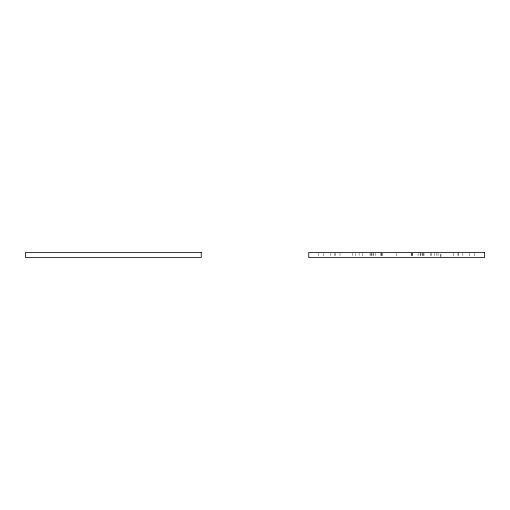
<?xml version="1.0" encoding="UTF-8"?>
<svg xmlns="http://www.w3.org/2000/svg" width="510" height="510" viewBox="0 0 510 510"><rect width="100%" height="100%" fill="white"/><g stroke="black" fill="none" stroke-linecap="round" stroke-linejoin="round"><path stroke-width="0.38" stroke-dasharray="2.55 1.91" d="M474.778 253.177L474.778 256.823M469.767 253.177L469.767 257.556M462.876 253.177L462.87 256.823M458.624 253.177L458.63 256.823M457.98 253.177L457.986 256.823M453.25 253.177L453.256 256.823M438.052 253.177L438.064 256.823M436.477 253.177L436.477 256.823M434.201 253.177L434.201 256.823M431.371 253.177L431.371 256.823M430.587 253.177L430.587 256.823M423.988 253.177L423.988 256.823M423.192 253.177L423.192 256.823M422.203 253.177L422.203 256.823M422.038 253.177L422.038 256.823M420.227 253.177L420.227 256.823M420.081 253.177L420.081 256.823M418.085 253.177L418.085 256.823M412.278 253.177L412.278 256.823M412.169 253.177L412.169 256.823M411.27 253.177L411.27 256.823M411.168 253.177L411.168 256.823M396.627 253.177L396.627 256.823M382.086 253.177L382.086 256.823M381.984 253.177L381.984 256.823M381.085 253.177L381.085 256.823M380.976 253.177L380.976 256.823M375.169 253.177L375.169 256.823M373.173 253.177L373.173 256.823M373.027 253.177L373.027 256.823M371.216 253.177L371.216 256.823M371.05 253.177L371.05 256.823M370.062 253.177L370.062 256.823M362.667 253.177L362.667 256.823M359.053 253.177L359.053 256.823M355.202 253.177L355.189 256.823M352.365 253.177L352.353 256.823M339.998 253.177L340.004 256.823M335.274 253.177L335.268 256.823M334.624 253.177L334.63 256.823M330.378 253.177L330.378 256.823M323.487 253.177L323.487 256.823M318.476 253.177L318.476 256.823M440.901 256.823L440.901 253.177L440.889 256.823"/><path stroke-width="0.76" d="M201.246 252.444L25.5 252.444L25.5 257.556L201.246 257.556L201.246 252.444M484.5 252.444L308.754 252.444L308.754 257.556L484.5 257.556L484.5 252.444"/></g></svg>
